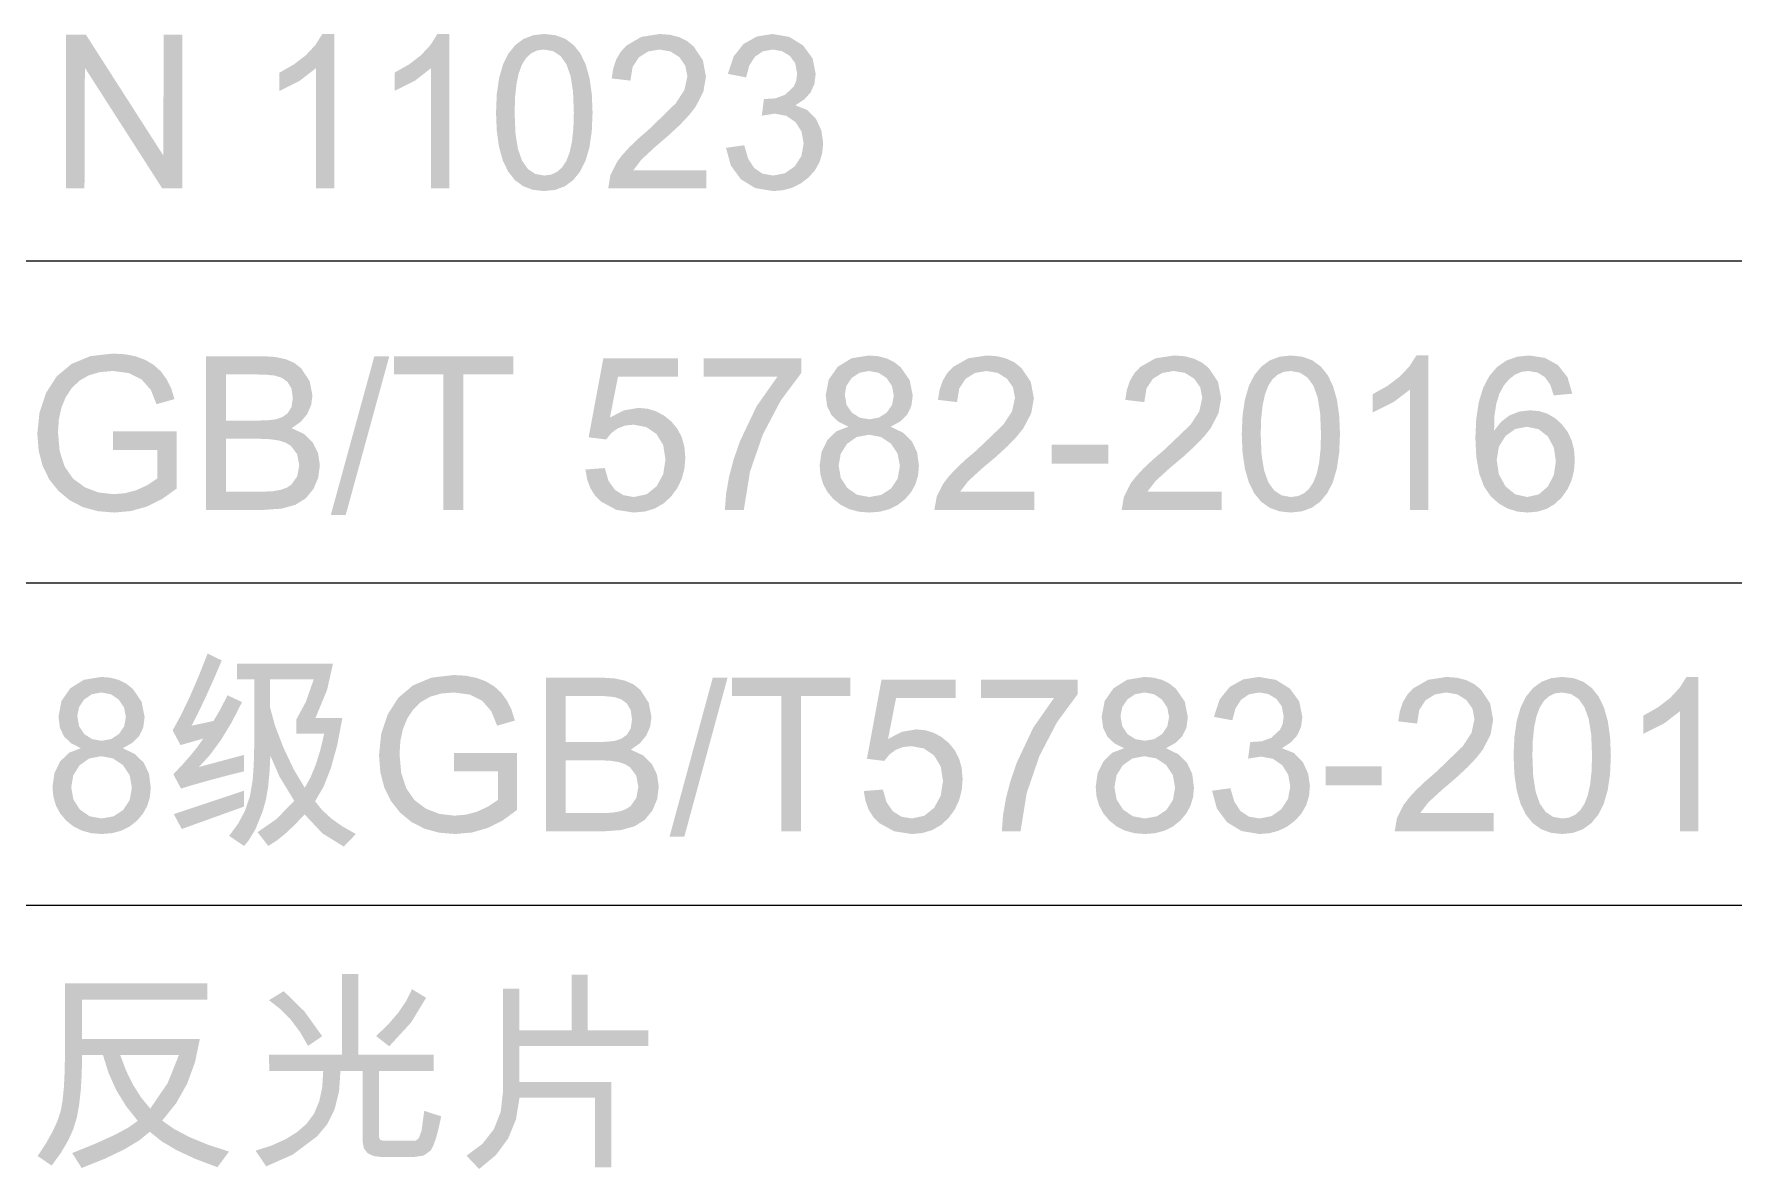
# Model space of a CAD drawing. Extents: x 3 to 592, y 5 to 207.
# Drawn here: x 424.59 to 444.13, y 142.7 to 155.75 of the extents above; entities that cross this region are included whole.
import ezdxf

# ---------------------------------------------------------------- set-up
doc = ezdxf.new("R2010")
doc.units = 0
doc.layers.get('0').update_dxf_attribs({"linetype": 'CONTINUOUS'})

msp = doc.modelspace()

# ---------------------------------------------------------------- hatches: boundary and pattern name
h = msp.add_hatch(color=7)
h.dxf.hatch_style = 2
h.paths.add_polyline_path([(426.291712, 153.973001), (426.060202, 153.973001), (425.169989, 155.360961), (425.165579, 153.973001), (424.951157, 153.973001), (424.951157, 155.740748), (425.182116, 155.740748), (426.071777, 154.352788), (426.076738, 155.740748), (426.291712, 155.740748)])
h = msp.add_hatch(color=7)
h.dxf.hatch_style = 2
h.paths.add_polyline_path([(428.03673, 153.973001), (427.827268, 153.973001), (427.827268, 155.356), (427.643782, 155.213304), (427.407793, 155.094173), (427.407793, 155.304186), (427.574088, 155.39927), (427.711651, 155.505104), (427.820481, 155.621686), (427.90058, 155.749016), (428.03673, 155.749016)])
h = msp.add_hatch(color=7)
h.dxf.hatch_style = 2
h.paths.add_polyline_path([(429.360326, 153.973001), (429.150865, 153.973001), (429.150865, 155.356), (428.967379, 155.213304), (428.73139, 155.094173), (428.73139, 155.304186), (428.897685, 155.39927), (429.035247, 155.505104), (429.144078, 155.621686), (429.224176, 155.749016), (429.360326, 155.749016)])
h = msp.add_hatch(color=7)
h.paths.add_polyline_path([(430.452412, 155.749016), (430.582637, 155.734884), (430.695498, 155.692491), (430.790996, 155.621844), (430.869131, 155.522949), (430.929903, 155.395813), (430.973311, 155.240443), (430.999356, 155.056844), (431.008037, 154.845023), (430.999046, 154.631083), (430.972071, 154.446495), (430.927112, 154.291259), (430.86417, 154.165375), (430.784485, 154.067793), (430.689297, 153.998219), (430.578606, 153.956551), (430.452412, 153.942684), (430.322393, 153.956768), (430.209731, 153.999029), (430.11442, 154.069479), (430.036452, 154.168131), (429.975821, 154.294999), (429.932522, 154.450095), (429.906547, 154.633432), (429.89789, 154.845023), (429.906795, 155.05874), (429.933581, 155.243414), (429.97835, 155.398943), (430.041206, 155.525223), (430.120805, 155.622978), (430.215803, 155.69293), (430.326305, 155.734978)])
h.paths.add_polyline_path([(430.452412, 154.121278), (430.531581, 154.131828), (430.600414, 154.163515), (430.658911, 154.216388), (430.707074, 154.290501), (430.744694, 154.388695), (430.771566, 154.513812), (430.787689, 154.665904), (430.793064, 154.845023), (430.783555, 155.083906), (430.75503, 155.266152), (430.707487, 155.400166), (430.640928, 155.494906), (430.555214, 155.551475), (430.449656, 155.570423), (430.370591, 155.559588), (430.302069, 155.527152), (430.244088, 155.473219), (430.196649, 155.397892), (430.159433, 155.298794), (430.132914, 155.173548), (430.117041, 155.022256), (430.111761, 154.845023), (430.12127, 154.608139), (430.149795, 154.426651), (430.197338, 154.291879), (430.263897, 154.196794), (430.34906, 154.140019)])
h = msp.add_hatch(color=7)
h.dxf.hatch_style = 2
h.paths.add_polyline_path([(432.316751, 153.973001), (431.187862, 153.973001), (431.212805, 154.123069), (431.288183, 154.275618), (431.349256, 154.356957), (431.432395, 154.448011), (431.537548, 154.54878), (431.664663, 154.659264), (431.965076, 154.95251), (432.06457, 155.106713), (432.097919, 155.261742), (432.074905, 155.383836), (432.006417, 155.482779), (431.903202, 155.548512), (431.776009, 155.570423), (431.64668, 155.547823), (431.540089, 155.480575), (431.468086, 155.368954), (431.443626, 155.212684), (431.228101, 155.23804), (431.246274, 155.354734), (431.28088, 155.456803), (431.331816, 155.5443), (431.398978, 155.617276), (431.569441, 155.716012), (431.780419, 155.749016), (431.899085, 155.739939), (432.003799, 155.712774), (432.094663, 155.667626), (432.171781, 155.604598), (432.276719, 155.445848), (432.31179, 155.257332), (432.282162, 155.085904), (432.19383, 154.912823), (432.120131, 154.818264), (432.017234, 154.70908), (431.885089, 154.585323), (431.723643, 154.447046), (431.569579, 154.304281), (431.478353, 154.183014), (432.316751, 154.183014)])
h = msp.add_hatch(color=7)
h.dxf.hatch_style = 2
h.paths.add_polyline_path([(433.340486, 154.929359), (433.478566, 154.873962), (433.578611, 154.770609), (433.639383, 154.637629), (433.65964, 154.493899), (433.649012, 154.378644), (433.617196, 154.27424), (433.564297, 154.180585), (433.490417, 154.097575), (433.401844, 154.029655), (433.304795, 153.981269), (433.199272, 153.952313), (433.085274, 153.942684), (432.879395, 153.976653), (432.713203, 154.078834), (432.597448, 154.23724), (432.542878, 154.43988), (432.75234, 154.469646), (432.796575, 154.316615), (432.866441, 154.207819), (432.962628, 154.142844), (433.085274, 154.121278), (433.220459, 154.147805), (433.333321, 154.227662), (433.409733, 154.346311), (433.435295, 154.488938), (433.412144, 154.624468), (433.342691, 154.73478), (433.236307, 154.80823), (433.10181, 154.832897), (432.954085, 154.809746), (432.978338, 155.000466), (433.111181, 155.008734), (433.220321, 155.049524), (433.320643, 155.143231), (433.350408, 155.211375), (433.36033, 155.294815), (433.339246, 155.410984), (433.275994, 155.498214), (433.185044, 155.552302), (433.080864, 155.570423), (432.965798, 155.549477), (432.87471, 155.487189), (432.809804, 155.386455), (432.773837, 155.250167), (432.564375, 155.289854), (432.630108, 155.491048), (432.744623, 155.634364), (432.896896, 155.720215), (433.076454, 155.749016), (433.271033, 155.715599), (433.430886, 155.615622), (433.537821, 155.467621), (433.57365, 155.289854), (433.559078, 155.174607), (433.515359, 155.076878), (433.442496, 154.996616)])
h = msp.add_hatch(color=7)
h.dxf.hatch_style = 2
h.paths.add_polyline_path([(426.226854, 150.523187), (426.059001, 150.40173), (425.883654, 150.315103), (425.700762, 150.263203), (425.510274, 150.245926), (425.320312, 150.261342), (425.14978, 150.307662), (424.998678, 150.384987), (424.867006, 150.493421), (424.760337, 150.627591), (424.684209, 150.78212), (424.63857, 150.957114), (424.623369, 151.152675), (424.648243, 151.394865), (424.723139, 151.620105), (424.846336, 151.812066), (425.017488, 151.955244), (425.233702, 152.044541), (425.493738, 152.074307), (425.632213, 152.066056), (425.75653, 152.041372), (425.866583, 152.000358), (425.962271, 151.943117), (426.043515, 151.869547), (426.110341, 151.779544), (426.162801, 151.673211), (426.200947, 151.550652), (425.994793, 151.491672), (425.927406, 151.658277), (425.82116, 151.777753), (425.676466, 151.849687), (425.493738, 151.873664), (425.346348, 151.861469), (425.218337, 151.824882), (425.109653, 151.763904), (425.020244, 151.678534), (424.950472, 151.573424), (424.900699, 151.453225), (424.870873, 151.317936), (424.860943, 151.167558), (424.880097, 150.95093), (424.938113, 150.77399), (425.034162, 150.636255), (425.167418, 150.536967), (425.326237, 150.476954), (425.498699, 150.457041), (425.632024, 150.46841), (425.760802, 150.502516), (425.885032, 150.55936), (426.004714, 150.638942), (426.004714, 150.966915), (425.493738, 150.966915), (425.493738, 151.178031), (426.226854, 151.178031)])
h = msp.add_hatch(color=7)
h.paths.add_polyline_path([(427.547409, 151.216616), (427.689691, 151.149919), (427.791046, 151.051802), (427.851817, 150.929364), (427.872075, 150.789975), (427.853609, 150.647348), (427.798763, 150.517124), (427.709879, 150.409361), (427.590404, 150.334671), (427.431722, 150.290781), (427.225499, 150.276242), (426.562387, 150.276242), (426.562387, 152.04399), (427.212821, 152.04399), (427.358755, 152.035214), (427.481539, 152.008919), (427.581171, 151.965157), (427.657652, 151.903981), (427.754666, 151.75598), (427.787187, 151.593096), (427.772029, 151.481544), (427.727105, 151.378673), (427.652346, 151.288963)])
h.paths.add_polyline_path([(426.791693, 151.303708), (427.167621, 151.303708), (427.274006, 151.307015), (427.3622, 151.316937), (427.436201, 151.340984), (427.501107, 151.386941), (427.546031, 151.45915), (427.561189, 151.562779), (427.545962, 151.67192), (427.500555, 151.747987), (427.433583, 151.795943), (427.355035, 151.820748), (427.258434, 151.83067), (427.137856, 151.833977), (426.791693, 151.833977)])
h.paths.add_polyline_path([(426.791693, 150.486256), (427.222743, 150.486256), (427.329705, 150.491234), (427.419045, 150.506237), (427.490711, 150.531369), (427.544653, 150.566733), (427.612383, 150.663058), (427.635052, 150.789975), (427.610799, 150.917306), (427.538589, 151.013217), (427.48103, 151.048349), (427.404299, 151.073506), (427.308448, 151.088639), (427.193529, 151.093695), (426.791693, 151.093695)])
h = msp.add_hatch(color=7)
h.dxf.hatch_style = 2
h.paths.add_polyline_path([(428.670761, 152.04399), (428.169155, 150.217262), (427.997727, 150.217262), (428.499333, 152.04399)])
h = msp.add_hatch(color=7)
h.dxf.hatch_style = 2
h.paths.add_polyline_path([(430.097084, 151.833977), (429.52382, 151.833977), (429.52382, 150.276242), (429.293412, 150.276242), (429.293412, 151.833977), (428.724006, 151.833977), (428.724006, 152.04399), (430.097084, 152.04399)])
h = msp.add_hatch(color=7)
h.dxf.hatch_style = 2
h.paths.add_polyline_path([(431.207493, 151.338434), (431.369137, 151.42153), (431.536568, 151.449229), (431.641058, 151.439427), (431.738727, 151.410092), (431.829574, 151.361327), (431.9136, 151.293235), (431.983862, 151.208589), (432.034178, 151.11092), (432.064443, 151.000229), (432.074555, 150.876516), (432.064323, 150.750012), (432.033627, 150.63343), (431.982467, 150.52677), (431.910844, 150.430032), (431.82277, 150.349408), (431.72219, 150.291883), (431.609002, 150.257406), (431.483101, 150.245926), (431.281011, 150.277), (431.108274, 150.3705), (431.037366, 150.440462), (430.983355, 150.525461), (430.946191, 150.625446), (430.925822, 150.740366), (431.148513, 150.757453), (431.191094, 150.611037), (431.264268, 150.507202), (431.363142, 150.44519), (431.483101, 150.424519), (431.629586, 150.455594), (431.745479, 150.549094), (431.821133, 150.688345), (431.846351, 150.856121), (431.820444, 151.021899), (431.743274, 151.148816), (431.625452, 151.229432), (431.478691, 151.256303), (431.382073, 151.245667), (431.297341, 151.213791), (431.224598, 151.160728), (431.163947, 151.086529), (430.962753, 151.110782), (431.131976, 152.019736), (431.991872, 152.019736), (431.991872, 151.810275), (431.3012, 151.810275)])
h = msp.add_hatch(color=7)
h.dxf.hatch_style = 2
h.paths.add_polyline_path([(433.409154, 151.852167), (433.17096, 151.532531), (432.967079, 151.145509), (432.818665, 150.717697), (432.747144, 150.276242), (432.529414, 150.276242), (432.543376, 150.460848), (432.577026, 150.654238), (432.630416, 150.856517), (432.703598, 151.067788), (432.894595, 151.468797), (433.1352, 151.810275), (432.28688, 151.810275), (432.28688, 152.019736), (433.409154, 152.019736)])
h = msp.add_hatch(color=7)
h.paths.add_polyline_path([(434.435624, 151.232601), (434.577829, 151.164293), (434.679468, 151.066065), (434.740489, 150.937968), (434.760841, 150.780053), (434.750825, 150.670697), (434.720809, 150.570798), (434.670847, 150.480304), (434.600989, 150.399164), (434.515206, 150.331967), (434.418261, 150.284097), (434.310154, 150.255451), (434.190885, 150.245926), (434.070186, 150.255546), (433.961166, 150.284442), (433.863928, 150.332665), (433.778576, 150.400266), (433.708804, 150.482208), (433.659031, 150.574174), (433.629205, 150.676063), (433.619274, 150.78777), (433.641599, 150.944453), (433.708571, 151.080466), (433.813302, 151.181338), (433.949452, 151.232601), (433.835549, 151.290125), (433.754253, 151.36758), (433.705514, 151.469322), (433.689279, 151.595301), (433.723592, 151.774583), (433.826531, 151.92162), (433.984937, 152.019599), (434.185924, 152.052258), (434.293402, 152.043792), (434.39008, 152.018427), (434.475906, 151.976216), (434.550828, 151.91721), (434.655008, 151.767831), (434.689734, 151.59034), (434.673827, 151.470562), (434.626138, 151.371714), (434.54672, 151.293846)])
h.paths.add_polyline_path([(434.190885, 151.318039), (434.300439, 151.33747), (434.390976, 151.395761), (434.451747, 151.483128), (434.472004, 151.59034), (434.451403, 151.700238), (434.389873, 151.791533), (434.298096, 151.853063), (434.188128, 151.873664), (434.077265, 151.853407), (433.987486, 151.792636), (433.927955, 151.704579), (433.908111, 151.602466), (433.928437, 151.484713), (433.989691, 151.394658), (434.080573, 151.337125)])
h.paths.add_polyline_path([(434.190885, 150.424519), (434.328688, 150.449048), (434.441688, 150.523187), (434.51686, 150.636944), (434.542009, 150.780053), (434.516033, 150.923852), (434.43838, 151.039124), (434.323521, 151.115054), (434.185924, 151.140548), (434.045295, 151.114503), (433.934018, 151.036368), (433.861602, 150.92144), (433.837556, 150.785014), (433.862429, 150.643972), (433.937326, 150.528148), (434.050462, 150.450289)])
h = msp.add_hatch(color=7)
h.dxf.hatch_style = 2
h.paths.add_polyline_path([(436.087724, 150.276242), (434.938991, 150.276242), (434.964347, 150.426311), (435.040966, 150.57886), (435.103305, 150.660198), (435.187865, 150.751252), (435.294749, 150.852021), (435.42406, 150.962506), (435.730536, 151.255752), (435.831753, 151.409955), (435.865584, 151.564984), (435.842157, 151.687078), (435.772428, 151.786021), (435.667009, 151.851754), (435.537611, 151.873664), (435.405664, 151.851065), (435.297281, 151.783816), (435.224038, 151.672195), (435.199165, 151.515926), (434.980332, 151.541282), (434.998617, 151.657976), (435.033593, 151.760045), (435.085209, 151.847542), (435.153414, 151.920518), (435.327047, 152.019254), (435.54202, 152.052258), (435.662728, 152.04318), (435.769328, 152.016016), (435.861768, 151.970868), (435.939998, 151.90784), (436.046934, 151.74909), (436.082763, 151.560574), (436.052653, 151.389146), (435.962598, 151.216065), (435.887452, 151.121505), (435.782695, 151.012322), (435.648276, 150.888565), (435.484143, 150.750288), (435.327736, 150.607523), (435.234994, 150.486256), (436.087724, 150.486256)])
h = msp.add_hatch(color=7)
h.dxf.hatch_style = 2
h.paths.add_polyline_path([(438.241032, 150.276242), (437.0923, 150.276242), (437.117655, 150.426311), (437.194274, 150.57886), (437.256613, 150.660198), (437.341173, 150.751252), (437.448057, 150.852021), (437.577369, 150.962506), (437.883845, 151.255752), (437.985062, 151.409955), (438.018892, 151.564984), (437.995466, 151.687078), (437.925737, 151.786021), (437.820317, 151.851754), (437.690919, 151.873664), (437.558972, 151.851065), (437.450589, 151.783816), (437.377347, 151.672195), (437.352473, 151.515926), (437.133641, 151.541282), (437.151926, 151.657976), (437.186902, 151.760045), (437.238518, 151.847542), (437.306722, 151.920518), (437.480355, 152.019254), (437.695329, 152.052258), (437.816037, 152.04318), (437.922636, 152.016016), (438.015077, 151.970868), (438.093307, 151.90784), (438.200242, 151.74909), (438.236071, 151.560574), (438.205961, 151.389146), (438.115906, 151.216065), (438.04076, 151.121505), (437.936003, 151.012322), (437.801584, 150.888565), (437.637451, 150.750288), (437.481044, 150.607523), (437.388302, 150.486256), (438.241032, 150.486256)])
h = msp.add_hatch(color=7)
h.paths.add_polyline_path([(439.037646, 152.052258), (439.170014, 152.038126), (439.284754, 151.995733), (439.381859, 151.925086), (439.461323, 151.826191), (439.52314, 151.699055), (439.567303, 151.543685), (439.593806, 151.360086), (439.602641, 151.148265), (439.59346, 150.934325), (439.565985, 150.749736), (439.520321, 150.5945), (439.456569, 150.468617), (439.375532, 150.371034), (439.278733, 150.301461), (439.166122, 150.259792), (439.037646, 150.245926), (438.905301, 150.26001), (438.790624, 150.30227), (438.693606, 150.37272), (438.614243, 150.471373), (438.552528, 150.598241), (438.508453, 150.753337), (438.482013, 150.936674), (438.473201, 151.148265), (438.482305, 151.361982), (438.50965, 151.546656), (438.555289, 151.702185), (438.619273, 151.828465), (438.700302, 151.926219), (438.79704, 151.996172), (438.909488, 152.038219)])
h.paths.add_polyline_path([(439.037646, 150.424519), (439.118045, 150.43507), (439.188058, 150.466756), (439.247633, 150.51963), (439.296717, 150.593742), (439.335061, 150.691936), (439.362449, 150.817054), (439.378882, 150.969146), (439.38436, 151.148265), (439.374576, 151.387148), (439.345775, 151.569394), (439.297337, 151.703408), (439.229468, 151.798148), (439.142101, 151.854716), (439.034889, 151.873664), (438.954274, 151.86283), (438.884408, 151.830394), (438.82529, 151.776461), (438.776921, 151.701134), (438.7393, 151.602036), (438.712429, 151.476789), (438.696305, 151.325498), (438.690931, 151.148265), (438.700577, 150.91138), (438.730067, 150.729893), (438.778437, 150.595121), (438.845823, 150.500036), (438.932226, 150.443261)])
h = msp.add_hatch(color=7)
h.dxf.hatch_style = 2
h.paths.add_polyline_path([(440.619741, 150.276242), (440.40642, 150.276242), (440.40642, 151.659242), (440.219972, 151.516546), (439.97978, 151.397414), (439.97978, 151.607427), (440.148848, 151.702512), (440.288874, 151.808345), (440.399754, 151.924927), (440.481386, 152.052258), (440.619741, 152.052258)])
h = msp.add_hatch(color=7)
h.paths.add_polyline_path([(441.375013, 151.187953), (441.456257, 151.290048), (441.552849, 151.363101), (441.66484, 151.407009), (441.792283, 151.421668), (441.894594, 151.411643), (441.988998, 151.381567), (442.075444, 151.331441), (442.15388, 151.261264), (442.219078, 151.175481), (442.265777, 151.078536), (442.293871, 150.970429), (442.303259, 150.85116), (442.293958, 150.729815), (442.266052, 150.617927), (442.219544, 150.515444), (442.154431, 150.422315), (442.074014, 150.344989), (441.981556, 150.289885), (441.877006, 150.256898), (441.760312, 150.245926), (441.640113, 150.257622), (441.529215, 150.292779), (441.427619, 150.351501), (441.335325, 150.43389), (441.258319, 150.546441), (441.203378, 150.69558), (441.170452, 150.881305), (441.159488, 151.103617), (441.169418, 151.325093), (441.199244, 151.517373), (441.249017, 151.680403), (441.318789, 151.814133), (441.407138, 151.918313), (441.513368, 151.992727), (441.637374, 152.037375), (441.779054, 152.052258), (441.959232, 152.02456), (442.109232, 151.941464), (442.21789, 151.803798), (442.274045, 151.612388), (442.060725, 151.593096), (442.020727, 151.715767), (441.958612, 151.803453), (441.874379, 151.856103), (441.768029, 151.873664), (441.689154, 151.863329), (441.61617, 151.832323), (441.548973, 151.780647), (441.487461, 151.7083), (441.436181, 151.613818), (441.39968, 151.495668), (441.377855, 151.353748)])
h.paths.add_polyline_path([(441.755903, 150.424519), (441.888539, 150.454698), (441.993476, 150.545236), (442.061965, 150.678423), (442.084978, 150.836828), (442.061965, 150.993167), (441.993476, 151.120153), (441.886885, 151.204489), (441.749288, 151.232601), (441.617823, 151.206143), (441.506202, 151.126768), (441.430065, 151.004398), (441.404778, 150.848955), (441.429652, 150.685727), (441.504548, 150.548543), (441.61741, 150.455525)])
h = msp.add_hatch(color=7)
h.dxf.hatch_style = 2
h.paths.add_polyline_path([(436.94001, 150.807063), (436.289024, 150.807063), (436.289024, 151.024793), (436.94001, 151.024793)])
h = msp.add_hatch(color=7)
h.paths.add_polyline_path([(426.99867, 147.270157), (426.783498, 147.215277), (426.591115, 147.16391), (426.421573, 147.116058), (426.274924, 147.071719), (426.187832, 147.236533), (426.300168, 147.355802), (426.394883, 147.463909), (426.471924, 147.560854), (426.531239, 147.646637), (426.269963, 147.571672), (426.179013, 147.740895), (426.274287, 147.914846), (426.373178, 148.120062), (426.475584, 148.356594), (426.5814, 148.624493), (426.74456, 148.545118), (426.644635, 148.313099), (426.553288, 148.110691), (426.470623, 147.937946), (426.396743, 147.794914), (426.648648, 147.848933), (426.726301, 147.979915), (426.810154, 148.144384), (426.977724, 148.066112), (426.857412, 147.832216), (426.734569, 147.629894), (426.609142, 147.459095), (426.481079, 147.319766), (426.99867, 147.458673)])
h.paths.add_polyline_path([(428.286309, 146.549167), (428.147403, 146.404749), (427.903972, 146.554955), (427.696509, 146.774614), (427.581167, 146.65283), (427.473266, 146.551923), (427.372807, 146.471687), (427.27979, 146.411915), (427.155215, 146.569562), (427.371498, 146.720113), (427.577446, 146.930608), (427.407534, 147.210074), (427.302941, 147.451507), (427.293174, 147.25958), (427.277172, 147.088118), (427.250627, 146.93712), (427.213644, 146.806585), (427.131031, 146.603807), (427.053792, 146.475856), (427.000875, 146.411915), (426.828896, 146.52767), (426.931835, 146.667816), (427.01245, 146.818712), (427.068674, 146.985316), (427.100094, 147.172592), (427.108138, 147.282042), (427.114012, 147.412784), (427.117612, 147.564816), (427.118835, 147.738139), (427.118835, 148.327939), (426.920397, 148.327939), (426.920397, 148.507635), (428.023379, 148.507635), (427.955166, 148.206741), (427.821634, 147.883108), (428.130866, 147.883108), (428.07217, 147.57305), (428.000297, 147.31012), (427.915298, 147.094319), (427.817225, 146.925647), (427.899588, 146.823337), (428.005258, 146.726452), (428.134182, 146.635045)])
h.paths.add_polyline_path([(427.922507, 147.703412), (427.600046, 147.703412), (427.600046, 147.863816), (427.71084, 148.067559), (427.801791, 148.327939), (427.300736, 148.327939), (427.300736, 147.999966), (427.356064, 147.795741), (427.45232, 147.545213), (427.571796, 147.292274), (427.698713, 147.08109), (427.765385, 147.201815), (427.824873, 147.345742), (427.87723, 147.512924)])
h.paths.add_polyline_path([(426.99867, 146.863911), (426.284295, 146.607045), (426.192793, 146.77737), (426.432348, 146.85808), (426.646581, 146.92985), (426.83539, 146.992629), (426.99867, 147.046364)])
h = msp.add_hatch(color=7)
h.dxf.hatch_style = 2
h.paths.add_polyline_path([(430.140463, 146.826429), (429.974271, 146.704972), (429.800639, 146.618345), (429.619564, 146.566444), (429.431049, 146.549167), (429.242964, 146.564584), (429.073999, 146.610903), (428.924258, 146.688229), (428.793844, 146.796663), (428.688217, 146.930832), (428.61277, 147.085362), (428.567501, 147.260356), (428.552412, 147.455916), (428.577216, 147.698107), (428.65163, 147.923347), (428.774069, 148.115308), (428.943223, 148.258486), (429.156957, 148.347783), (429.414512, 148.377548), (429.55167, 148.369297), (429.674617, 148.344613), (429.783405, 148.303599), (429.878084, 148.246359), (429.958596, 148.172789), (430.024845, 148.082786), (430.076832, 147.976453), (430.114556, 147.853894), (429.910606, 147.794914), (429.843633, 147.961519), (429.738627, 148.080995), (429.595587, 148.152928), (429.414512, 148.176906), (429.268673, 148.16471), (429.142005, 148.128123), (429.034458, 148.067145), (428.945979, 147.981776), (428.876931, 147.876666), (428.827675, 147.756467), (428.798159, 147.621178), (428.788332, 147.470799), (428.807349, 147.254172), (428.864399, 147.077232), (428.959346, 146.939497), (429.0915, 146.840209), (429.248665, 146.780195), (429.419473, 146.760283), (429.551558, 146.771652), (429.679096, 146.805758), (429.802086, 146.862602), (429.920528, 146.942184), (429.920528, 147.270157), (429.414512, 147.270157), (429.414512, 147.481272), (430.140463, 147.481272)])
h = msp.add_hatch(color=7)
h.paths.add_polyline_path([(425.605738, 147.535843), (425.746496, 147.467535), (425.847101, 147.369307), (425.907502, 147.241209), (425.927647, 147.083295), (425.917734, 146.973939), (425.888029, 146.87404), (425.838583, 146.783546), (425.769449, 146.702405), (425.684579, 146.635209), (425.58865, 146.587339), (425.481559, 146.558693), (425.363203, 146.549167), (425.243736, 146.558788), (425.135896, 146.587683), (425.039734, 146.635906), (424.955304, 146.703508), (424.886255, 146.785449), (424.836999, 146.877416), (424.807483, 146.979305), (424.797656, 147.091012), (424.819636, 147.247695), (424.88585, 147.383707), (424.989203, 147.48458), (425.123975, 147.535843), (425.0112, 147.593367), (424.930775, 147.670822), (424.882595, 147.772564), (424.866558, 147.898542), (424.900458, 148.077825), (425.002157, 148.224862), (425.159115, 148.32284), (425.358242, 148.3555), (425.464575, 148.347033), (425.560262, 148.321669), (425.645201, 148.279458), (425.719288, 148.220452), (425.822503, 148.071073), (425.857092, 147.893581), (425.841382, 147.773804), (425.794253, 147.674956), (425.715705, 147.597088)])
h.paths.add_polyline_path([(425.363203, 147.621281), (425.47193, 147.640711), (425.56164, 147.699002), (425.621447, 147.78637), (425.641567, 147.893581), (425.621034, 148.00348), (425.559987, 148.094775), (425.469519, 148.156304), (425.360447, 148.176906), (425.25041, 148.156649), (425.161458, 148.095877), (425.102685, 148.007821), (425.083186, 147.905708), (425.103167, 147.787955), (425.163663, 147.6979), (425.253924, 147.640367)])
h.paths.add_polyline_path([(425.363203, 146.727761), (425.499629, 146.75229), (425.61125, 146.826429), (425.685664, 146.940186), (425.710469, 147.083295), (425.684837, 147.227093), (425.607943, 147.342366), (425.494254, 147.418296), (425.358242, 147.44379), (425.219198, 147.417745), (425.109093, 147.33961), (425.037159, 147.224682), (425.013181, 147.088256), (425.03771, 146.947214), (425.111849, 146.83139), (425.223883, 146.75353)])
h = msp.add_hatch(color=7)
h.paths.add_polyline_path([(431.447884, 147.519857), (431.588857, 147.45316), (431.689316, 147.355044), (431.749123, 147.232605), (431.769243, 147.093217), (431.751052, 146.95059), (431.696482, 146.820365), (431.60877, 146.712603), (431.490879, 146.637913), (431.333645, 146.594022), (431.129282, 146.579484), (430.472233, 146.579484), (430.472233, 148.347232), (431.116604, 148.347232), (431.261306, 148.338455), (431.38291, 148.31216), (431.481465, 148.268399), (431.557025, 148.207223), (431.653281, 148.059222), (431.685458, 147.896337), (431.670575, 147.784785), (431.625927, 147.681915), (431.551788, 147.592204)])
h.paths.add_polyline_path([(430.699334, 147.606949), (431.071955, 147.606949), (431.177237, 147.610257), (431.264329, 147.620179), (431.337779, 147.644225), (431.402133, 147.690183), (431.446782, 147.762392), (431.461664, 147.866021), (431.446506, 147.975161), (431.401582, 148.051229), (431.335436, 148.099185), (431.257715, 148.123989), (431.161803, 148.133911), (431.042741, 148.137219), (430.699334, 148.137219)])
h.paths.add_polyline_path([(430.699334, 146.789497), (431.126526, 146.789497), (431.232583, 146.794475), (431.320967, 146.809479), (431.391781, 146.834611), (431.445128, 146.869975), (431.512101, 146.966299), (431.534425, 147.093217), (431.510516, 147.220548), (431.439065, 147.316459), (431.382109, 147.35159), (431.306291, 147.376748), (431.211559, 147.391881), (431.097862, 147.396936), (430.699334, 147.396936)])
h = msp.add_hatch(color=7)
h.dxf.hatch_style = 2
h.paths.add_polyline_path([(432.560211, 148.347232), (432.063566, 146.520504), (431.893792, 146.520504), (432.390437, 148.347232)])
h = msp.add_hatch(color=7)
h.dxf.hatch_style = 2
h.paths.add_polyline_path([(433.972706, 148.137219), (433.404403, 148.137219), (433.404403, 146.579484), (433.176751, 146.579484), (433.176751, 148.137219), (432.612858, 148.137219), (432.612858, 148.347232), (433.972706, 148.347232)])
h = msp.add_hatch(color=7)
h.dxf.hatch_style = 2
h.paths.add_polyline_path([(434.405582, 147.641676), (434.56509, 147.724772), (434.730799, 147.75247), (434.834144, 147.742669), (434.930822, 147.713334), (435.020782, 147.664569), (435.103972, 147.596476), (435.173511, 147.51183), (435.22331, 147.414162), (435.253265, 147.303471), (435.263273, 147.179758), (435.253153, 147.053254), (435.222828, 146.936672), (435.172349, 146.830012), (435.101767, 146.733273), (435.014529, 146.652649), (434.914836, 146.595125), (434.802638, 146.560648), (434.677883, 146.549167), (434.477654, 146.580242), (434.306364, 146.673742), (434.236273, 146.743703), (434.183029, 146.828702), (434.146528, 146.928688), (434.126667, 147.043607), (434.346602, 147.060695), (434.388632, 146.914279), (434.461255, 146.810443), (434.559234, 146.748432), (434.677883, 146.727761), (434.82299, 146.758836), (434.937505, 146.852336), (435.012195, 146.991586), (435.037275, 147.159363), (435.011712, 147.325141), (434.9353, 147.452058), (434.818649, 147.532673), (434.673473, 147.559545), (434.57776, 147.548908), (434.493984, 147.517032), (434.422093, 147.463969), (434.362036, 147.389771), (434.163048, 147.414024), (434.330617, 148.322978), (435.181693, 148.322978), (435.181693, 148.113516), (434.498187, 148.113516)])
h = msp.add_hatch(color=7)
h.dxf.hatch_style = 2
h.paths.add_polyline_path([(436.585099, 148.155409), (436.349317, 147.835773), (436.147434, 147.448751), (436.00026, 147.020939), (435.929153, 146.579484), (435.714179, 146.579484), (435.727727, 146.76409), (435.760963, 146.95748), (435.81394, 147.159759), (435.886709, 147.371029), (436.075707, 147.772038), (436.313901, 148.113516), (435.473849, 148.113516), (435.473849, 148.322978), (436.585099, 148.322978)])
h = msp.add_hatch(color=7)
h.paths.add_polyline_path([(437.601551, 147.535843), (437.742309, 147.467535), (437.842915, 147.369307), (437.903316, 147.241209), (437.923461, 147.083295), (437.913548, 146.973939), (437.883842, 146.87404), (437.834397, 146.783546), (437.765262, 146.702405), (437.680392, 146.635209), (437.584464, 146.587339), (437.477373, 146.558693), (437.359017, 146.549167), (437.239549, 146.558788), (437.131709, 146.587683), (437.035548, 146.635906), (436.951117, 146.703508), (436.882069, 146.785449), (436.832813, 146.877416), (436.803297, 146.979305), (436.79347, 147.091012), (436.815449, 147.247695), (436.881664, 147.383707), (436.985017, 147.48458), (437.119789, 147.535843), (437.007014, 147.593367), (436.926588, 147.670822), (436.878408, 147.772564), (436.862372, 147.898542), (436.896271, 148.077825), (436.997971, 148.224862), (437.154929, 148.32284), (437.354056, 148.3555), (437.460388, 148.347033), (437.556076, 148.321669), (437.641015, 148.279458), (437.715102, 148.220452), (437.818317, 148.071073), (437.852905, 147.893581), (437.837196, 147.773804), (437.790067, 147.674956), (437.711519, 147.597088)])
h.paths.add_polyline_path([(437.359017, 147.621281), (437.467744, 147.640711), (437.557454, 147.699002), (437.617261, 147.78637), (437.63738, 147.893581), (437.616847, 148.00348), (437.5558, 148.094775), (437.465332, 148.156304), (437.35626, 148.176906), (437.246224, 148.156649), (437.157272, 148.095877), (437.098498, 148.007821), (437.078999, 147.905708), (437.098981, 147.787955), (437.159477, 147.6979), (437.249738, 147.640367)])
h.paths.add_polyline_path([(437.359017, 146.727761), (437.495442, 146.75229), (437.607063, 146.826429), (437.681477, 146.940186), (437.706282, 147.083295), (437.680651, 147.227093), (437.603756, 147.342366), (437.490068, 147.418296), (437.354056, 147.44379), (437.215012, 147.417745), (437.104906, 147.33961), (437.032973, 147.224682), (437.008995, 147.088256), (437.033524, 146.947214), (437.107662, 146.83139), (437.219697, 146.75353)])
h = msp.add_hatch(color=7)
h.dxf.hatch_style = 2
h.paths.add_polyline_path([(438.934952, 147.535843), (439.074341, 147.480446), (439.175282, 147.377093), (439.236329, 147.244112), (439.256862, 147.100383), (439.246217, 146.985127), (439.214281, 146.880723), (439.161054, 146.787068), (439.086537, 146.704059), (438.997136, 146.636139), (438.899261, 146.587752), (438.792911, 146.558796), (438.678086, 146.549167), (438.470622, 146.583136), (438.30326, 146.685317), (438.186678, 146.843723), (438.13128, 147.046364), (438.342396, 147.076129), (438.386769, 146.923098), (438.4576, 146.814302), (438.554407, 146.749327), (438.678086, 146.727761), (438.814374, 146.754288), (438.928338, 146.834146), (439.005232, 146.952795), (439.030864, 147.095422), (439.007437, 147.230952), (438.937708, 147.341264), (438.830221, 147.414713), (438.694623, 147.43938), (438.545794, 147.416229), (438.570599, 147.606949), (438.703993, 147.615218), (438.813685, 147.656008), (438.914557, 147.749714), (438.944599, 147.817858), (438.954796, 147.901298), (438.933437, 148.017467), (438.869909, 148.104697), (438.778201, 148.158785), (438.673676, 148.176906), (438.557577, 148.15596), (438.465868, 148.093673), (438.40048, 147.992938), (438.364445, 147.85665), (438.153329, 147.896337), (438.219199, 148.097531), (438.334679, 148.240847), (438.488055, 148.326699), (438.668715, 148.3555), (438.865155, 148.322082), (439.026454, 148.222106), (439.133872, 148.074104), (439.16977, 147.896337), (439.155094, 147.78109), (439.111066, 147.683362), (439.037685, 147.6031)])
h = msp.add_hatch(color=7)
h.dxf.hatch_style = 2
h.paths.add_polyline_path([(441.369021, 146.579484), (440.231864, 146.579484), (440.257082, 146.729553), (440.332736, 146.882101), (440.394318, 146.96344), (440.47812, 147.054494), (440.584039, 147.155263), (440.711973, 147.265747), (441.015141, 147.558994), (441.1156, 147.713196), (441.149086, 147.868225), (441.126004, 147.99032), (441.057033, 148.089263), (440.952716, 148.154995), (440.824421, 148.176906), (440.693782, 148.154306), (440.586296, 148.087058), (440.514017, 147.975437), (440.489282, 147.819167), (440.272654, 147.844523), (440.290836, 147.961217), (440.325502, 148.063287), (440.376601, 148.150784), (440.444082, 148.223759), (440.615992, 148.322496), (440.82883, 148.3555), (440.948315, 148.346422), (441.053795, 148.319257), (441.145323, 148.274109), (441.222949, 148.211081), (441.328645, 148.052331), (441.36406, 147.863816), (441.334295, 147.692388), (441.244998, 147.519306), (441.170782, 147.424747), (441.067162, 147.315563), (440.934087, 147.191807), (440.771504, 147.053529), (440.616406, 146.910765), (440.524559, 146.789497), (441.369021, 146.789497)])
h = msp.add_hatch(color=7)
h.paths.add_polyline_path([(442.157822, 148.3555), (442.288845, 148.341367), (442.402441, 148.298974), (442.498595, 148.228327), (442.577296, 148.129433), (442.638531, 148.002297), (442.682286, 147.846926), (442.708548, 147.663327), (442.717305, 147.451507), (442.708227, 147.237566), (442.681063, 147.052978), (442.635915, 146.897742), (442.572887, 146.771858), (442.492685, 146.674276), (442.396773, 146.604702), (442.285152, 146.563034), (442.157822, 146.549167), (442.026822, 146.563251), (441.913289, 146.605512), (441.817222, 146.675962), (441.738622, 146.774614), (441.677489, 146.901482), (441.633823, 147.056578), (441.607623, 147.239915), (441.598889, 147.451507), (441.607898, 147.665223), (441.634994, 147.849898), (441.68028, 148.005426), (441.743859, 148.131706), (441.823966, 148.229461), (441.919628, 148.299414), (442.030896, 148.341461)])
h.paths.add_polyline_path([(442.157822, 146.727761), (442.237403, 146.738312), (442.30665, 146.769998), (442.365561, 146.822872), (442.414137, 146.896984), (442.452162, 146.995178), (442.479387, 147.120295), (442.49576, 147.272388), (442.501229, 147.451507), (442.491445, 147.69039), (442.462644, 147.872635), (442.414826, 148.006649), (442.347991, 148.10139), (442.261243, 148.157958), (442.155066, 148.176906), (442.075269, 148.166071), (442.006169, 148.133636), (441.947714, 148.079703), (441.899853, 148.004376), (441.862637, 147.905277), (441.836119, 147.780031), (441.820245, 147.62874), (441.814966, 147.451507), (441.824474, 147.214622), (441.853, 147.033134), (441.900818, 146.898362), (441.967652, 146.803278), (442.053229, 146.746502)])
h = msp.add_hatch(color=7)
h.dxf.hatch_style = 2
h.paths.add_polyline_path([(443.724387, 146.579484), (443.513271, 146.579484), (443.513271, 147.962483), (443.328408, 147.819787), (443.09104, 147.700656), (443.09104, 147.910669), (443.258472, 148.005754), (443.396965, 148.111587), (443.506519, 148.228169), (443.587134, 148.3555), (443.724387, 148.3555)])
h = msp.add_hatch(color=7)
h.dxf.hatch_style = 2
h.paths.add_polyline_path([(440.08094, 147.110304), (439.43657, 147.110304), (439.43657, 147.328035), (440.08094, 147.328035)])
h = msp.add_hatch(color=7)
h.paths.add_polyline_path([(429.267691, 143.302201), (429.236582, 143.159574), (429.206092, 143.046712), (429.176223, 142.963617), (429.146975, 142.910287), (429.067186, 142.852478), (428.943576, 142.833116), (428.596311, 142.833116), (428.494387, 142.844391), (428.421713, 142.878247), (428.378184, 142.934738), (428.363698, 143.013915), (428.363698, 143.823099), (428.109036, 143.823099), (428.092603, 143.588376), (428.042477, 143.385227), (427.958658, 143.213601), (427.841146, 143.073446), (427.56037, 142.862538), (427.255204, 142.727283), (427.133385, 142.906979), (427.319618, 142.967975), (427.479755, 143.040236), (427.613743, 143.123865), (427.721532, 143.218967), (427.804412, 143.332354), (427.863677, 143.470804), (427.899273, 143.634368), (427.91115, 143.823099), (427.291584, 143.823099), (427.286623, 144.011615), (428.126124, 144.011615), (428.126124, 144.937656), (428.314088, 144.937656), (428.314088, 144.011615), (429.18115, 144.011615), (429.18115, 143.823099), (428.551662, 143.823099), (428.551662, 143.068485), (428.564064, 143.033277), (428.601271, 143.021632), (428.973342, 143.021632), (429.008482, 143.049468), (429.041141, 143.133529), (429.072561, 143.366142)])
h.paths.add_polyline_path([(429.094058, 144.665907), (428.920907, 144.381618), (428.669622, 144.108077), (428.51914, 144.226037), (428.661776, 144.36391), (428.778005, 144.499716), (428.867879, 144.633454), (428.931449, 144.765126)])
h.paths.add_polyline_path([(427.899023, 144.223833), (427.736415, 144.112487), (427.645361, 144.270617), (427.540044, 144.41097), (427.420465, 144.533547), (427.286623, 144.638346), (427.456949, 144.741975), (427.694316, 144.509776)])
h = msp.add_hatch(color=7)
h.dxf.hatch_style = 2
h.paths.add_polyline_path([(431.650594, 144.110282), (430.166172, 144.110282), (430.166172, 143.697973), (431.223403, 143.697973), (431.223403, 142.715156), (431.035438, 142.715156), (431.035438, 143.517175), (430.168376, 143.517175), (430.127018, 143.265614), (430.035947, 143.045059), (429.89506, 142.85551), (429.704253, 142.696966), (429.558181, 142.850204), (429.741943, 142.986518), (429.873201, 143.154819), (429.951956, 143.355057), (429.978207, 143.587179), (429.978207, 144.769536), (430.166172, 144.769536), (430.166172, 144.289978), (430.766445, 144.289978), (430.766445, 144.929939), (430.953307, 144.929939), (430.953307, 144.289978), (431.650594, 144.289978)])
h = msp.add_hatch(color=7)
h.paths.add_polyline_path([(426.827461, 142.897057), (426.694618, 142.717361), (426.438294, 142.814117), (426.22326, 142.914283), (426.049463, 143.017963), (425.916853, 143.125261), (425.795, 143.025413), (425.623744, 142.92262), (425.403086, 142.81683), (425.133025, 142.707991), (425.024436, 142.880521), (425.295737, 142.990402), (425.511848, 143.088605), (425.672768, 143.175232), (425.778498, 143.250386), (425.643407, 143.42029), (425.531622, 143.603371), (425.443092, 143.799578), (425.377765, 144.008859), (425.137986, 144.008859), (425.134179, 143.792438), (425.122827, 143.600408), (425.104034, 143.43277), (425.077903, 143.289523), (425.037492, 143.156706), (424.975791, 143.020323), (424.892798, 142.880323), (424.788515, 142.736654), (424.627009, 142.845243), (424.725823, 142.997086), (424.803191, 143.135182), (424.859166, 143.259637), (424.893798, 143.370551), (424.914459, 143.490122), (424.929282, 143.641267), (424.938213, 143.823935), (424.941202, 144.038073), (424.941202, 144.833477), (426.579965, 144.833477), (426.579965, 144.643307), (425.137986, 144.643307), (425.137986, 144.193516), (426.492322, 144.193516), (426.436098, 143.922947), (426.345147, 143.675994), (426.21947, 143.452708), (426.059067, 143.253142), (426.199437, 143.155181), (426.374224, 143.063111), (426.583531, 142.977035)])
h.paths.add_polyline_path([(426.251992, 144.008859), (425.575651, 144.008859), (425.645087, 143.825812), (425.725995, 143.661938), (425.818272, 143.517183), (425.921814, 143.391498), (426.121009, 143.682608)])

# ---------------------------------------------------------------- linework, layer by layer
at = {"color": 7}
for points in [[(302.115348, 153.140833), (473.988681, 153.140833)], [(302.115348, 149.436667), (473.988681, 149.436667)], [(302.115348, 145.7325), (473.988681, 145.7325)]]:
    msp.add_lwpolyline(points, dxfattribs=at)

doc.saveas('drawing.dxf')
